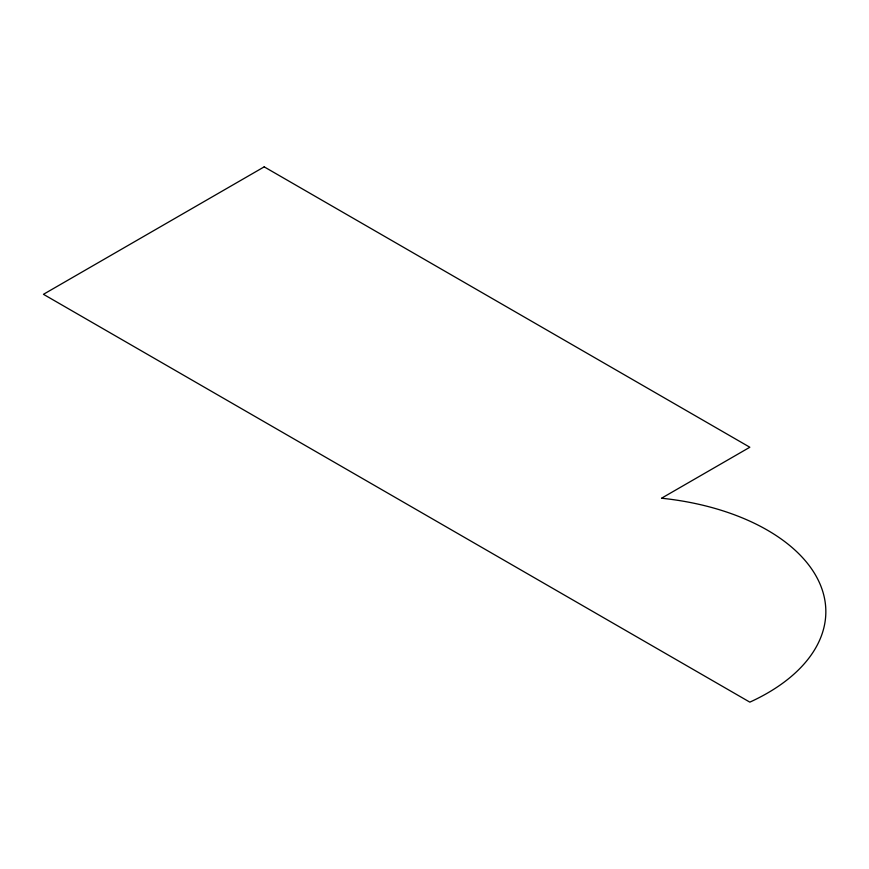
<?xml version="1.0" encoding="UTF-8"?>
<svg xmlns="http://www.w3.org/2000/svg" width="869" height="869" viewBox="0 0 869 869"><rect width="100%" height="100%" fill="white"/><g stroke="black" fill="none" stroke-linecap="round" stroke-linejoin="round"><path stroke-width="1.3" d="M264.198 166.859L43.45 294.309L749.838 702.141A199.609 115.251 0 0 0 819.88 583.696A199.609 115.251 0 0 0 661.537 498.219L749.838 447.242L264.198 166.859"/></g></svg>
